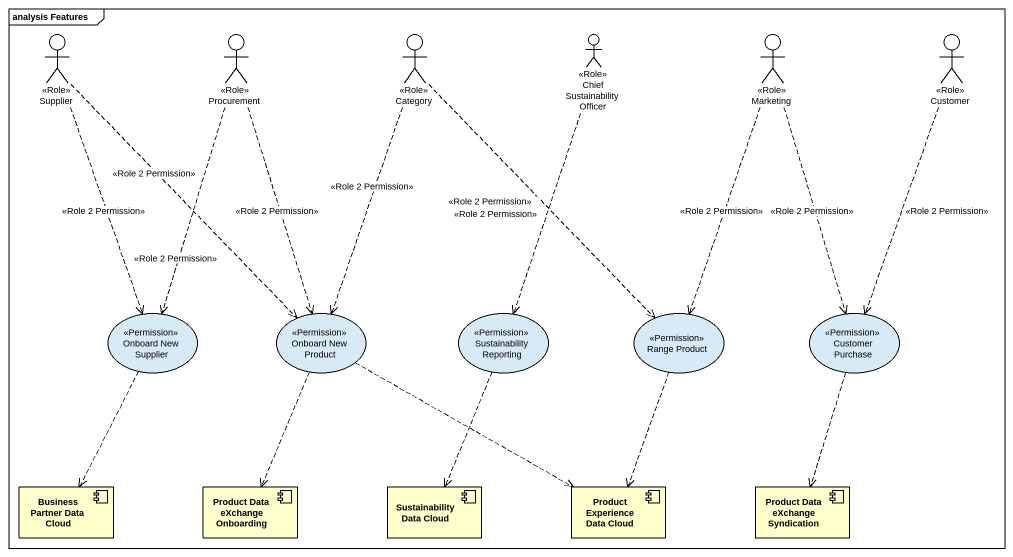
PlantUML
@startuml
mainframe analysis Features
actor Supplier <<Role>>
actor Procurement <<Role>>
actor Category <<Role>>
actor "Chief Sustainability Officer" as Chief_Sustainability_Officer <<Role>>
actor Marketing <<Role>>
actor Customer <<Role>>
usecase "Onboard New Supplier" as Onboard_New_Supplier <<Permission>>
usecase "Onboard New Product" as Onboard_New_Product <<Permission>>
usecase "Sustainability Reporting" as Sustainability_Reporting <<Permission>>
usecase "Range Product" as Range_Product <<Permission>>
usecase "Customer Purchase" as Customer_Purchase <<Permission>>
component "Business Partner Data Cloud" as Business_Partner_Data_Cloud
component "Product Data eXchange Onboarding" as Product_Data_eXchange
component "Sustainability Data Cloud" as Sustainability_Data_Cloud
component "Product Experience Data Cloud" as Product_Experience_Data
component "Product Data eXchange Syndication" as Product_Data_eXchange_2
Supplier ..> Onboard_New_Supplier : <<Role 2 Permission>>
Supplier ..> Onboard_New_Product : <<Role 2 Permission>>
Procurement ..> Onboard_New_Supplier : <<Role 2 Permission>>
Procurement ..> Onboard_New_Product : <<Role 2 Permission>>
Category ..> Onboard_New_Product : <<Role 2 Permission>>
Category ..> Range_Product : <<Role 2 Permission>>
Chief_Sustainability_Officer ..> Sustainability_Reporting : <<Role 2 Permission>>
Marketing ..> Range_Product : <<Role 2 Permission>>
Marketing ..> Customer_Purchase : <<Role 2 Permission>>
Customer ..> Customer_Purchase : <<Role 2 Permission>>
Onboard_New_Supplier ..> Business_Partner_Data_Cloud
Onboard_New_Product ..> Product_Data_eXchange
Onboard_New_Product .right.> Product_Experience_Data
Sustainability_Reporting ..> Sustainability_Data_Cloud
Range_Product ..> Product_Experience_Data
Customer_Purchase ..> Product_Data_eXchange_2
@enduml
